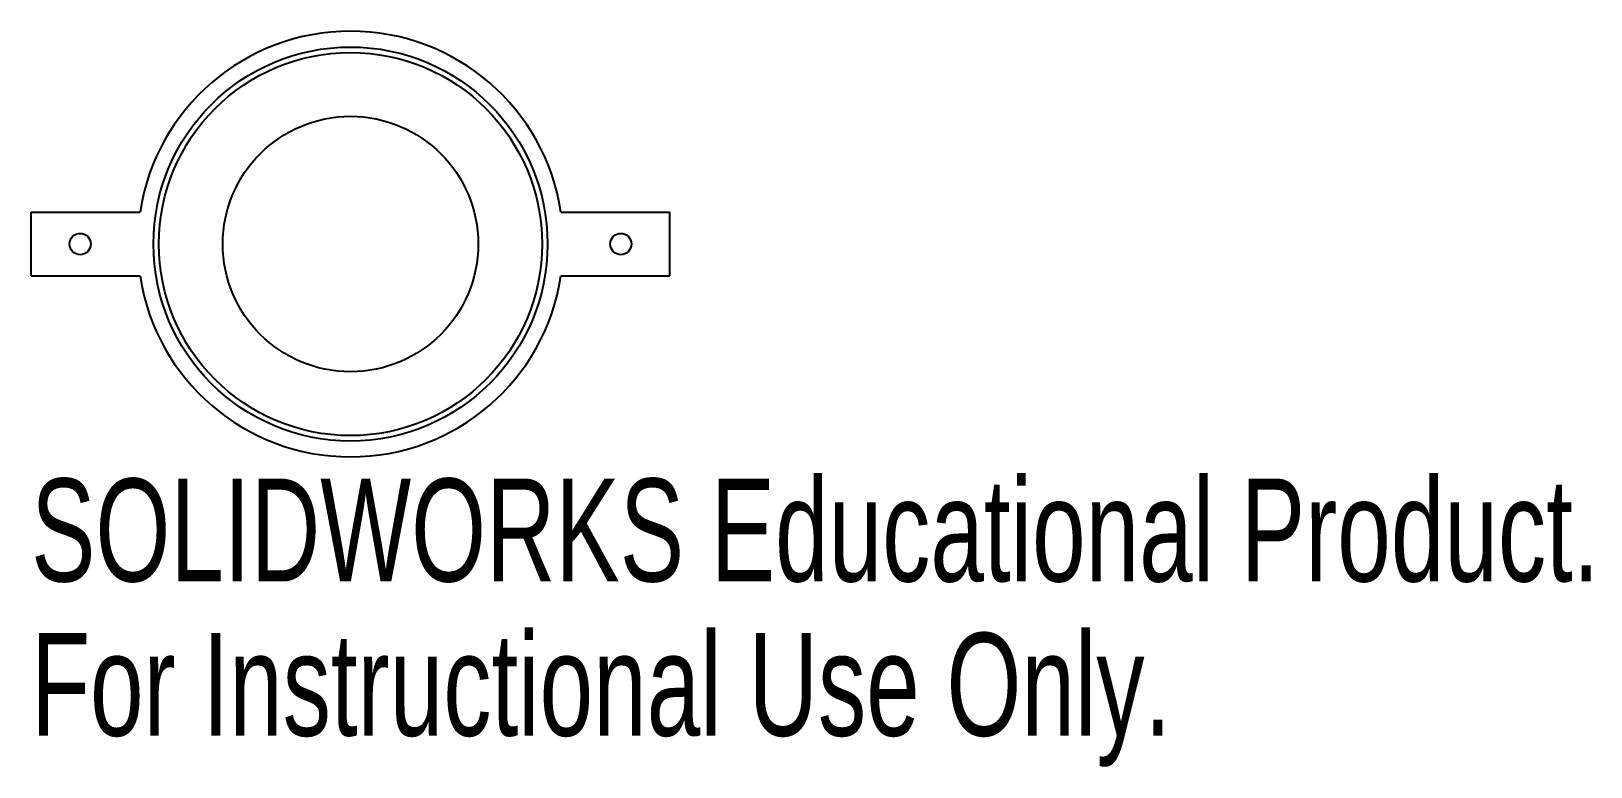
# Model space of a CAD drawing. Header units: millimetres. Extents: x -15 to 58.3, y -24.6 to 10.
import ezdxf

# ---------------------------------------------------------------- set-up
doc = ezdxf.new("R2010")
doc.units = ezdxf.units.MM
doc.styles.add('SLDTEXTSTYLE0', font='TXT', dxfattribs={"width": 0.7})

msp = doc.modelspace()

# ---------------------------------------------------------------- linework, layer by layer
at = {"color": 7, "linetype": 'Continuous', "lineweight": 25}
for p, q in [((-15, -1.5), (-15, 1.5)), ((-15, 1.5), (-9.887, 1.5)), ((9.887, 1.5), (15, 1.5)), ((15, -1.5), (15, 1.5)), ((-15, -1.5), (-9.887, -1.5)), ((9.887, -1.5), (15, -1.5))]:
    msp.add_line(p, q, dxfattribs=at)
for centre, radius in [((0, 0), 9.257), ((0, 0), 9), ((0, 0), 6), ((-12.7, 0), 0.5), ((12.7, 0), 0.5)]:
    msp.add_circle(centre, radius, dxfattribs=at)
for start, end in [(8.62693, 171.37307), (188.62693, 351.37307)]:
    msp.add_arc((0, 0), 10, start, end, dxfattribs=at)

# ---------------------------------------------------------------- texts
at = {"color": 7, "linetype": 'Continuous', "char_height": 4.83362, "attachment_point": 1, "style": 'SLDTEXTSTYLE0'}
for s, insert in [('SOLIDWORKS Educational Product.', (-15, -11.02)), ('For Instructional Use Only.', (-15, -18.27))]:
    msp.add_mtext(s, dxfattribs=dict(at, insert=insert))

doc.saveas('drawing.dxf')
